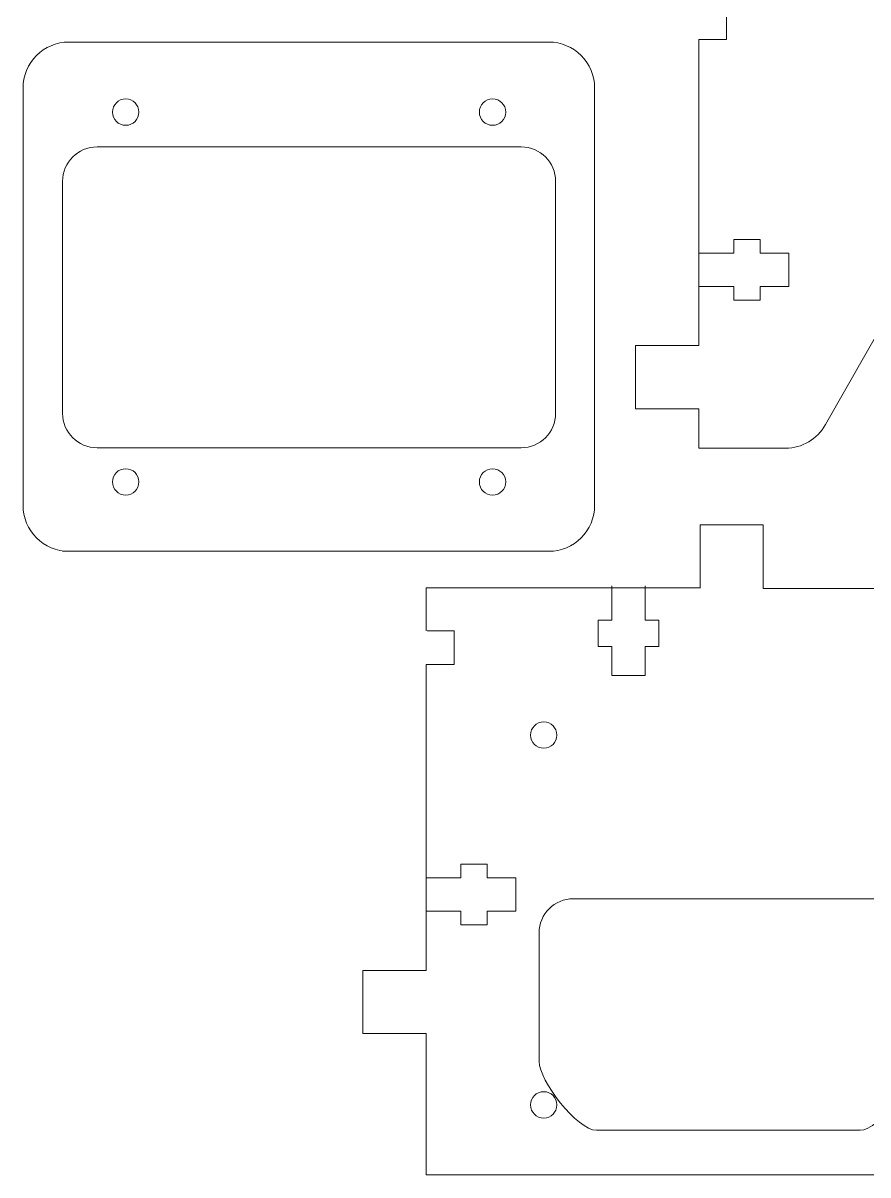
# Model space of a CAD drawing. Header units: inches. Extents: x -28 to 251, y 84 to 250.
# Drawn here: x 23.4 to 97.1, y 84.1 to 184.6 of the extents above; entities that cross this region are included whole.
import ezdxf

# ---------------------------------------------------------------- set-up
doc = ezdxf.new("R2010")
doc.units = ezdxf.units.IN
doc.header["$MEASUREMENT"] = 0
doc.layers.add('LAYER_1_0', color=7, linetype='Continuous')

# ---------------------------------------------------------------- blocks, each defined once
blk = doc.blocks.new('block 5')
at = {"layer": 'LAYER_1_0', "color": 1, "lineweight": 18}
blk.add_open_spline([(69.98, 90.23), (69.98, 90.86), (69.46, 91.38), (68.83, 91.38), (68.19, 91.38), (67.68, 90.86), (67.68, 90.23), (67.68, 89.59), (68.19, 89.08), (68.83, 89.08), (69.46, 89.08), (69.98, 89.59), (69.98, 90.23)], degree=3, knots=[0, 0, 0, 0, 1, 1, 1, 2, 2, 2, 3, 3, 3, 4, 4, 4, 4], dxfattribs=at)
blk = doc.blocks.new('block 4')
at = {"layer": 'LAYER_1_0'}
blk.add_blockref('block 5', (0, 0), dxfattribs=at)
blk = doc.blocks.new('block 7')
at = {"layer": 'LAYER_1_0', "color": 1, "lineweight": 18}
blk.add_open_spline([(69.98, 122.48), (69.98, 123.11), (69.46, 123.63), (68.83, 123.63), (68.19, 123.63), (67.68, 123.11), (67.68, 122.48), (67.68, 121.84), (68.19, 121.33), (68.83, 121.33), (69.46, 121.33), (69.98, 121.84), (69.98, 122.48)], degree=3, knots=[0, 0, 0, 0, 1, 1, 1, 2, 2, 2, 3, 3, 3, 4, 4, 4, 4], dxfattribs=at)
blk = doc.blocks.new('block 6')
at = {"layer": 'LAYER_1_0'}
blk.add_blockref('block 7', (0, 0), dxfattribs=at)
blk = doc.blocks.new('block 11')
at = {"layer": 'LAYER_1_0', "color": 1, "lineweight": 18}
blk.add_open_spline([(71.42, 108.21), (69.77, 108.21), (68.42, 106.87), (68.42, 105.21), (68.42, 105.21), (68.42, 94.01), (68.42, 94.01), (68.42, 92.36), (71.77, 88.01), (73.42, 88.01), (73.42, 88.01), (96.42, 88.01), (96.42, 88.01), (98.08, 88.01), (101.42, 92.36), (101.42, 94.01), (101.42, 94.01), (101.42, 105.21), (101.42, 105.21), (101.42, 106.87), (100.08, 108.21), (98.42, 108.21), (98.42, 108.21), (71.42, 108.21), (71.42, 108.21)], degree=3, knots=[0, 0, 0, 0, 1, 1, 1, 2, 2, 2, 3, 3, 3, 4, 4, 4, 5, 5, 5, 6, 6, 6, 7, 7, 7, 8, 8, 8, 8], dxfattribs=at)
blk = doc.blocks.new('block 10')
at = {"layer": 'LAYER_1_0'}
blk.add_blockref('block 11', (0, 0), dxfattribs=at)
blk = doc.blocks.new('block 13')
at = {"layer": 'LAYER_1_0', "color": 7, "lineweight": 18}
blk.add_open_spline([(58.66, 131.57), (58.66, 131.57), (61.01, 131.57), (61.01, 131.57), (61.01, 131.57), (61.01, 128.64), (61.01, 128.64), (61.01, 128.64), (58.59, 128.64), (58.59, 128.64), (58.59, 128.64), (58.59, 101.96), (58.59, 101.96), (58.59, 101.96), (53.06, 101.96), (53.06, 101.96), (53.06, 101.96), (53.06, 96.45), (53.06, 96.45), (53.06, 96.45), (58.57, 96.45), (58.57, 96.45), (58.57, 96.45), (58.59, 96.45), (58.59, 96.45), (58.59, 96.45), (58.59, 84.14), (58.59, 84.14), (58.59, 84.14), (58.57, 84.14), (58.57, 84.14), (58.57, 84.14), (58.59, 84.14), (58.59, 84.14), (58.59, 84.14), (105.78, 84.14), (105.78, 84.14), (105.78, 84.14), (105.78, 84.12), (105.78, 84.12), (107.99, 84.12), (109.78, 85.92), (109.78, 88.15), (109.78, 88.15), (109.81, 87.38), (109.81, 87.38), (109.81, 87.38), (109.81, 131.24), (109.81, 131.24), (109.81, 131.24), (109.78, 131.27), (109.78, 131.27), (109.78, 131.27), (109.81, 131.27), (109.81, 131.27), (109.81, 133.48), (108.01, 135.27), (105.78, 135.27), (105.78, 135.27), (87.98, 135.27), (87.98, 135.27), (87.98, 135.27), (87.98, 135.3), (87.98, 135.3), (87.98, 135.3), (87.98, 140.8), (87.98, 140.8), (87.98, 140.8), (82.47, 140.8), (82.47, 140.8), (82.47, 140.8), (82.47, 135.3), (82.47, 135.3), (82.47, 135.3), (82.47, 135.33), (82.47, 135.33), (82.47, 135.33), (58.59, 135.33), (58.59, 135.33), (58.59, 135.33), (58.59, 131.56), (58.59, 131.56)], degree=3, knots=[0, 0, 0, 0, 1, 1, 1, 2, 2, 2, 3, 3, 3, 4, 4, 4, 5, 5, 5, 6, 6, 6, 7, 7, 7, 8, 8, 8, 9, 9, 9, 10, 10, 10, 11, 11, 11, 12, 12, 12, 13, 13, 13, 14, 14, 14, 15, 15, 15, 16, 16, 16, 17, 17, 17, 18, 18, 18, 19, 19, 19, 20, 20, 20, 21, 21, 21, 22, 22, 22, 23, 23, 23, 24, 24, 24, 25, 25, 25, 26, 26, 26, 27, 27, 27, 27], dxfattribs=at)
blk = doc.blocks.new('block 12')
at = {"layer": 'LAYER_1_0'}
blk.add_blockref('block 13', (0, 0), dxfattribs=at)
blk = doc.blocks.new('block 31')
at = {"layer": 'LAYER_1_0', "color": 7, "lineweight": 18}
blk.add_open_spline([(27.42, 138.5), (25.21, 138.5), (23.42, 140.31), (23.42, 142.54), (23.42, 142.54), (23.42, 178.87), (23.42, 178.87), (23.42, 181.1), (25.21, 182.91), (27.42, 182.91), (27.42, 182.91), (35.52, 182.91), (35.52, 182.91), (35.52, 182.91), (69.27, 182.91), (69.27, 182.91), (71.48, 182.91), (73.27, 181.1), (73.27, 178.87), (73.27, 178.87), (73.27, 156.2), (73.27, 156.2), (73.27, 156.2), (73.27, 142.54), (73.27, 142.54), (73.27, 140.31), (71.48, 138.5), (69.27, 138.5), (69.27, 138.5), (26.86, 138.5), (26.86, 138.5)], degree=3, knots=[0, 0, 0, 0, 1, 1, 1, 2, 2, 2, 3, 3, 3, 4, 4, 4, 5, 5, 5, 6, 6, 6, 7, 7, 7, 8, 8, 8, 9, 9, 9, 10, 10, 10, 10], dxfattribs=at)
blk = doc.blocks.new('block 30')
at = {"layer": 'LAYER_1_0'}
blk.add_blockref('block 31', (0, 0), dxfattribs=at)
blk = doc.blocks.new('block 33')
at = {"layer": 'LAYER_1_0', "color": 1, "lineweight": 18}
blk.add_open_spline([(69.87, 170.77), (69.87, 172.42), (68.53, 173.77), (66.87, 173.77), (66.87, 173.77), (29.87, 173.77), (29.87, 173.77), (28.21, 173.77), (26.87, 172.42), (26.87, 170.77), (26.87, 170.77), (26.87, 150.53), (26.87, 150.53), (26.87, 148.87), (28.21, 147.53), (29.87, 147.53), (29.87, 147.53), (66.87, 147.53), (66.87, 147.53), (68.53, 147.53), (69.87, 148.87), (69.87, 150.53), (69.87, 150.53), (69.87, 170.77), (69.87, 170.77)], degree=3, knots=[0, 0, 0, 0, 1, 1, 1, 2, 2, 2, 3, 3, 3, 4, 4, 4, 5, 5, 5, 6, 6, 6, 7, 7, 7, 8, 8, 8, 8], dxfattribs=at)
blk = doc.blocks.new('block 32')
at = {"layer": 'LAYER_1_0'}
blk.add_blockref('block 33', (0, 0), dxfattribs=at)
blk = doc.blocks.new('block 35')
at = {"layer": 'LAYER_1_0', "color": 1, "lineweight": 18}
blk.add_open_spline([(33.52, 176.8), (33.52, 177.43), (33.01, 177.95), (32.37, 177.95), (31.74, 177.95), (31.22, 177.43), (31.22, 176.8), (31.22, 176.16), (31.74, 175.65), (32.37, 175.65), (33.01, 175.65), (33.52, 176.16), (33.52, 176.8)], degree=3, knots=[0, 0, 0, 0, 1, 1, 1, 2, 2, 2, 3, 3, 3, 4, 4, 4, 4], dxfattribs=at)
blk = doc.blocks.new('block 34')
at = {"layer": 'LAYER_1_0'}
blk.add_blockref('block 35', (0, 0), dxfattribs=at)
blk = doc.blocks.new('block 37')
at = {"layer": 'LAYER_1_0', "color": 1, "lineweight": 18}
blk.add_open_spline([(65.52, 176.8), (65.52, 177.43), (65, 177.95), (64.37, 177.95), (63.73, 177.95), (63.22, 177.43), (63.22, 176.8), (63.22, 176.16), (63.73, 175.65), (64.37, 175.65), (65, 175.65), (65.52, 176.16), (65.52, 176.8)], degree=3, knots=[0, 0, 0, 0, 1, 1, 1, 2, 2, 2, 3, 3, 3, 4, 4, 4, 4], dxfattribs=at)
blk = doc.blocks.new('block 36')
at = {"layer": 'LAYER_1_0'}
blk.add_blockref('block 37', (0, 0), dxfattribs=at)
blk = doc.blocks.new('block 39')
at = {"layer": 'LAYER_1_0', "color": 1, "lineweight": 18}
blk.add_open_spline([(65.52, 144.55), (65.52, 145.18), (65.01, 145.7), (64.37, 145.7), (63.74, 145.7), (63.22, 145.18), (63.22, 144.55), (63.22, 143.91), (63.74, 143.4), (64.37, 143.4), (65.01, 143.4), (65.52, 143.91), (65.52, 144.55)], degree=3, knots=[0, 0, 0, 0, 1, 1, 1, 2, 2, 2, 3, 3, 3, 4, 4, 4, 4], dxfattribs=at)
blk = doc.blocks.new('block 38')
at = {"layer": 'LAYER_1_0'}
blk.add_blockref('block 39', (0, 0), dxfattribs=at)
blk = doc.blocks.new('block 41')
at = {"layer": 'LAYER_1_0', "color": 1, "lineweight": 18}
blk.add_open_spline([(33.52, 144.55), (33.52, 145.19), (33.01, 145.7), (32.37, 145.7), (31.74, 145.7), (31.22, 145.19), (31.22, 144.55), (31.22, 143.91), (31.74, 143.4), (32.37, 143.4), (33.01, 143.4), (33.52, 143.91), (33.52, 144.55)], degree=3, knots=[0, 0, 0, 0, 1, 1, 1, 2, 2, 2, 3, 3, 3, 4, 4, 4, 4], dxfattribs=at)
blk = doc.blocks.new('block 40')
at = {"layer": 'LAYER_1_0'}
blk.add_blockref('block 41', (0, 0), dxfattribs=at)
blk = doc.blocks.new('block 43')
at = {"layer": 'LAYER_1_0', "color": 7, "lineweight": 18}
blk.add_open_spline([(82.36, 183.12), (82.36, 183.12), (84.78, 183.12), (84.78, 183.12), (84.78, 183.12), (84.78, 186.05), (84.78, 186.05), (84.78, 186.05), (82.43, 186.05), (82.43, 186.05), (82.43, 186.05), (82.36, 186.04), (82.36, 186.04), (82.36, 186.04), (82.36, 189.81), (82.36, 189.81), (82.36, 189.81), (106.25, 189.81), (106.25, 189.81), (106.25, 189.81), (106.25, 189.75), (106.25, 189.75), (106.25, 189.75), (106.25, 189.78), (106.25, 189.78), (106.25, 189.78), (106.25, 195.28), (106.25, 195.28), (106.25, 195.28), (111.75, 195.28), (111.75, 195.28), (111.75, 195.28), (111.75, 189.78), (111.75, 189.78), (111.75, 189.78), (111.75, 189.75), (111.75, 189.75), (111.75, 189.75), (115.06, 189.75), (115.06, 189.75), (115.06, 189.75), (115.06, 188.6), (115.06, 188.6), (115.06, 187.94), (114.89, 187.29), (114.57, 186.7), (114.57, 186.7), (93.4, 149.55), (93.4, 149.55), (92.7, 148.28), (91.37, 147.49), (89.92, 147.49), (89.92, 147.49), (82.36, 147.49), (82.36, 147.49), (82.36, 147.49), (82.36, 150.93), (82.36, 150.93), (82.36, 150.93), (82.34, 150.93), (82.34, 150.93), (82.34, 150.93), (76.84, 150.93), (76.84, 150.93), (76.84, 150.93), (76.84, 156.44), (76.84, 156.44), (76.84, 156.44), (82.36, 156.44), (82.36, 156.44), (82.36, 156.44), (82.36, 183.12), (82.36, 183.12)], degree=3, knots=[0, 0, 0, 0, 1, 1, 1, 2, 2, 2, 3, 3, 3, 4, 4, 4, 5, 5, 5, 6, 6, 6, 7, 7, 7, 8, 8, 8, 9, 9, 9, 10, 10, 10, 11, 11, 11, 12, 12, 12, 13, 13, 13, 14, 14, 14, 15, 15, 15, 16, 16, 16, 17, 17, 17, 18, 18, 18, 19, 19, 19, 20, 20, 20, 21, 21, 21, 22, 22, 22, 23, 23, 23, 24, 24, 24, 24], dxfattribs=at)
blk = doc.blocks.new('block 42')
at = {"layer": 'LAYER_1_0'}
blk.add_blockref('block 43', (0, 0), dxfattribs=at)
blk = doc.blocks.new('block 76')
at = {"layer": 'LAYER_1_0', "color": 1, "lineweight": 18}
blk.add_lwpolyline([(77.68, 135.49), (77.68, 132.49), (78.88, 132.49), (78.88, 130.19), (77.68, 130.19), (77.68, 127.68), (74.78, 127.68), (74.78, 130.19), (73.58, 130.19), (73.58, 132.49), (74.78, 132.49), (74.78, 135.49)], dxfattribs=at)
blk = doc.blocks.new('block 77')
at = {"layer": 'LAYER_1_0', "color": 1, "lineweight": 18}
blk.add_lwpolyline([(58.59, 110.02), (61.59, 110.02), (61.59, 111.22), (63.9, 111.22), (63.9, 110.02), (66.4, 110.02), (66.4, 107.12), (63.9, 107.12), (63.9, 105.92), (61.59, 105.92), (61.59, 107.12), (58.59, 107.12)], dxfattribs=at)
blk = doc.blocks.new('block 79')
at = {"layer": 'LAYER_1_0', "color": 1, "lineweight": 18}
blk.add_lwpolyline([(82.39, 164.5), (85.4, 164.5), (85.4, 165.7), (87.7, 165.7), (87.7, 164.5), (90.2, 164.5), (90.2, 161.6), (87.7, 161.6), (87.7, 160.4), (85.4, 160.4), (85.4, 161.6), (82.39, 161.6)], dxfattribs=at)

msp = doc.modelspace()

# ---------------------------------------------------------------- block references
at = {"layer": 'LAYER_1_0'}
for name in ['block 42', 'block 30', 'block 34', 'block 36', 'block 32', 'block 79', 'block 40', 'block 38', 'block 12', 'block 76', 'block 6', 'block 77', 'block 10', 'block 4']:
    msp.add_blockref(name, (0, 0), dxfattribs=at)

doc.saveas('drawing.dxf')
